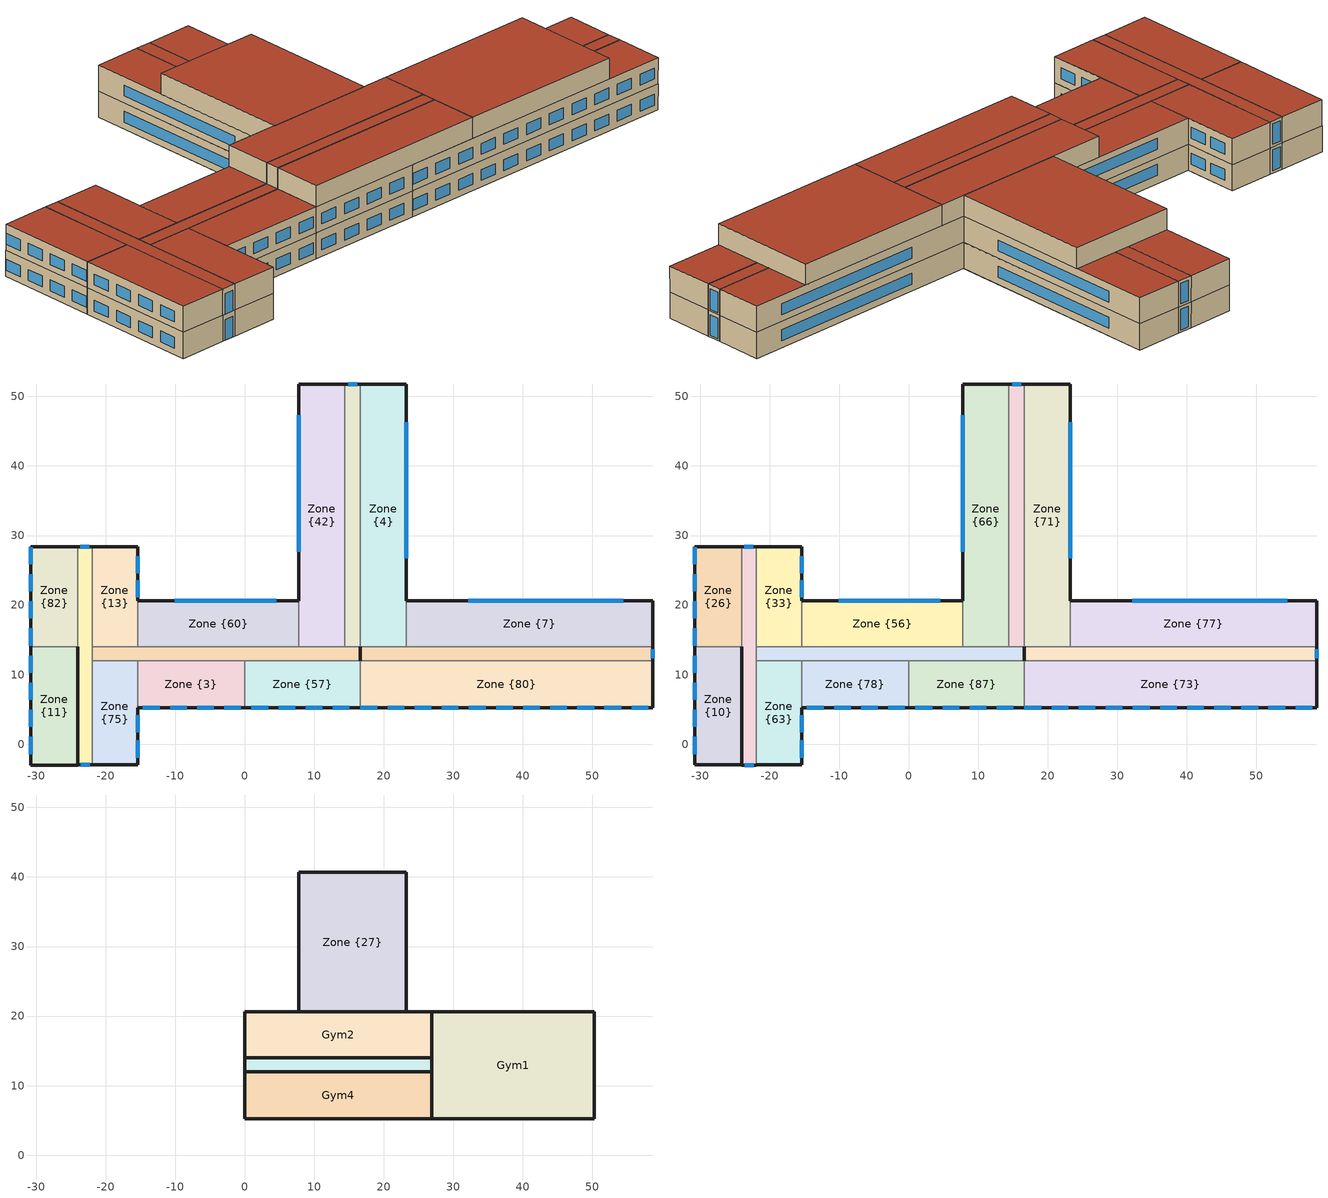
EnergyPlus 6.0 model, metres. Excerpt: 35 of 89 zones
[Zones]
Zone {57}
 floor to Zone {58} (Interior Floor): 16.6,12 16.6,5.2 0,5.2 0,12 z15.8
 wall outside (Exterior Wall): 0,5.2 16.6,5.2 z15.8:19.4
 wall to Zone {14} (Interior Wall): 16.6,12 0,12 z15.8:19.4
 wall inside (Interior Wall): 16.6,5.2 16.6,12 z15.8:19.4
 wall to Zone {3} (Interior Wall): 0,12 0,5.2 z15.8:19.4
 window (Exterior Window): 12.65,5.2 15.05,5.2 / 4.85,5.2 7.25,5.2 / 8.75,5.2 11.15,5.2 / 0.95,5.2 3.35,5.2 z16.7:18.2
Zone {88}
 floor to Zone {70} (Interior Floor): 14.4,51.79 16.6,51.79 16.6,14 14.4,14 z15.8
 wall outside (Exterior Wall): 16.6,51.79 14.4,51.79 z15.8:19.4
 wall to Zone {4} (Interior Wall): 16.6,14 16.6,51.79 z15.8:19.4
 wall to Zone {14} (Interior Wall): 14.4,14 16.6,14 z15.8:19.4
 wall to Zone {42} (Interior Wall): 14.4,51.79 14.4,14 z15.8:19.4
 window (Exterior Window): 16.19,51.79 14.89,51.79 z16.11:18.95
Zone {14}
 floor to Zone {19} (Interior Floor): 16.6,14 16.6,12 -21.95,12 -21.95,14 z15.8
 wall outside (Exterior Wall): 16.6,12 16.6,14 z15.8:19.4
 wall to Zone {62} (Interior Wall): -21.95,14 -21.95,12 z15.8:19.4
 wall to Zone {75} (Interior Wall): -21.95,12 -15.4,12 z15.8:19.4
 wall to Zone {60} (Interior Wall): 7.8,14 -15.4,14 z15.8:19.4
 wall to Zone {13} (Interior Wall): -15.4,14 -21.95,14 z15.8:19.4
 wall to Zone {42} (Interior Wall): 14.4,14 7.8,14 z15.8:19.4
 wall to Zone {3} (Interior Wall): -15.4,12 0,12 z15.8:19.4
Zone {60}
 floor to Zone {2} (Interior Floor): 7.8,20.6 7.8,14 -15.4,14 -15.4,20.6 z15.8
 wall outside (Exterior Wall): 7.8,20.6 -15.4,20.6 z15.8:19.4
 wall to Zone {13} (Interior Wall): -15.4,20.6 -15.4,14 z15.8:19.4
 wall to Zone {42} (Interior Wall): 7.8,14 7.8,20.6 z15.8:19.4
 window (Exterior Window): 4.51,20.6 -10.06,20.6 z17.01:18.51
Zone {13}
 floor to Zone {29} (Interior Floor): -15.4,28.39 -15.4,14 -21.95,14 -21.95,28.39 z15.8
 wall outside (Exterior Wall): -15.4,20.6 -15.4,28.39 -21.95,28.39 z15.8:19.4
 wall to Zone {62} (Interior Wall): -21.95,28.39 -21.95,14 z15.8:19.4
 window (Exterior Window): -15.4,21.14 -15.4,23.59 z16.86:18.36; -15.4,24.56 -15.4,27.01 z16.75:18.25
Zone {11}
 floor to Zone {54} (Interior Floor): -23.99,14 -23.99,-3 -30.79,-3 -30.79,14 z15.8
 wall outside (Exterior Wall): -30.79,14 -30.79,-3 -23.99,-3 -23.99,14 z15.8:19.4
 wall to Zone {82} (Interior Wall): -23.99,14 -30.79,14 z15.8:19.4
 window (Exterior Window): -30.79,4.93 -30.79,2.48 / -30.79,1.03 -30.79,-1.42 / -30.79,12.73 -30.79,10.28 / -30.79,8.83 -30.79,6.38 z16.68:18.18
Zone {75}
 floor to Zone {24} (Interior Floor): -15.4,12 -15.4,-3 -21.95,-3 -21.95,12 z15.8
 wall outside (Exterior Wall): -21.95,-3 -15.4,-3 -15.4,5.2 z15.8:19.4
 wall to Zone {62} (Interior Wall): -21.95,12 -21.95,-3 z15.8:19.4
 wall to Zone {3} (Interior Wall): -15.4,5.2 -15.4,12 z15.8:19.4
 window (Exterior Window): -15.4,-1.92 -15.4,0.53 z16.73:18.23; -15.4,1.71 -15.4,4.16 z16.74:18.24
Zone {3}
 floor to Zone {31} (Interior Floor): 0,12 0,5.2 -15.4,5.2 -15.4,12 z15.8
 wall outside (Exterior Wall): -15.4,5.2 0,5.2 z15.8:19.4
 window (Exterior Window): -14.65,5.2 -12.25,5.2 / -10.75,5.2 -8.35,5.2 / -6.85,5.2 -4.45,5.2 / -2.95,5.2 -0.55,5.2 z16.7:18.2
Zone {42}
 floor to Zone {32} (Interior Floor): 14.4,51.79 14.4,14 7.8,14 7.8,51.79 z15.8
 wall outside (Exterior Wall): 14.4,51.79 7.8,51.79 7.8,20.6 z15.8:19.4
 window (Exterior Window): 7.8,47.27 7.8,27.67 z16.77:18.27
Zone {62}
 floor to Zone {52} (Interior Floor): -21.95,28.39 -21.95,-3 -23.99,-3 -23.99,28.39 z15.8
 wall outside (Exterior Wall): -21.95,28.39 -23.99,28.39 / -23.99,-3 -21.95,-3 z15.8:19.4
 wall to Zone {36} (Interior Wall): -23.99,28.39 -23.99,14 z15.8:19.4
 wall inside (Interior Wall): -23.99,14 -23.99,-3 z15.8:19.4
 window (Exterior Window): -23.62,-3 -22.32,-3 z15.81:18.65; -22.34,28.39 -23.64,28.39 z16.16:19
Zone {4}
 floor to Zone {25} (Interior Floor): 23.19,51.79 23.19,14 16.6,14 16.6,51.79 z15.8
 wall outside (Exterior Wall): 23.19,20.6 23.19,51.79 16.6,51.79 z15.8:19.4
 wall to Zone {12} (Interior Wall): 16.6,14 23.19,14 z15.8:19.4
 wall to Zone {7} (Interior Wall): 23.19,14 23.19,20.6 z15.8:19.4
 window (Exterior Window): 23.19,26.72 23.19,46.32 z16.83:18.33
Zone {82}
 floor to Zone {85} (Interior Floor): -23.99,28.39 -23.99,14 -30.79,14 -30.79,28.39 z15.8
 wall outside (Exterior Wall): -23.99,28.39 -30.79,28.39 -30.79,14 z15.8:19.4
 wall to Zone {1} (Interior Wall): -23.99,14 -23.99,28.39 z15.8:19.4
 window (Exterior Window): -30.79,28.33 -30.79,25.88 / -30.79,16.63 -30.79,14.18 / -30.79,24.43 -30.79,21.98 / -30.79,20.53 -30.79,18.08 z16.68:18.18
Zone {12}
 floor to Zone {53} (Interior Floor): 58.68,14 58.68,12 16.6,12 16.6,14 z15.8
 wall outside (Exterior Wall): 58.68,12 58.68,14 / 16.6,14 16.6,12 z15.8:19.4
 wall to Zone {80} (Interior Wall): 16.6,12 58.68,12 z15.8:19.4
 wall to Zone {7} (Interior Wall): 58.68,14 23.19,14 z15.8:19.4
 window (Exterior Window): 58.68,12.34 58.68,13.64 z16.02:18.86
Zone {7}
 floor to Zone {76} (Interior Floor): 23.19,20.6 58.68,20.6 58.68,14 23.19,14 z15.8
 wall outside (Exterior Wall): 58.68,14 58.68,20.6 23.19,20.6 z15.8:19.4
 window (Exterior Window): 54.44,20.6 32.14,20.6 z16.76:18.26
Zone {80}
 floor to Zone {72} (Interior Floor): 58.68,12 58.68,5.2 16.6,5.2 16.6,12 z15.8
 wall outside (Exterior Wall): 16.6,5.2 58.68,5.2 58.68,12 z15.8:19.4
 wall to Zone {39} (Interior Wall): 16.6,12 16.6,5.2 z15.8:19.4
 window (Exterior Window): 24.43,5.2 26.83,5.2 / 55.63,5.2 58.03,5.2 / 32.23,5.2 34.63,5.2 / 40.03,5.2 42.43,5.2 / 43.93,5.2 46.33,5.2 / 16.63,5.2 19.03,5.2 / 36.13,5.2 38.53,5.2 / 28.33,5.2 30.73,5.2 / 20.53,5.2 22.93,5.2 / 47.83,5.2 50.23,5.2 / 51.73,5.2 54.13,5.2 z16.7:18.2
Zone {87}
 floor to Zone {57} (Interior Floor): 16.6,12 16.6,5.2 0,5.2 0,12 z19.4
 wall outside (Exterior Wall): 0,5.2 16.6,5.2 z19.4:23
 wall to Zone {55} (Interior Wall): 16.6,12 0,12 z19.4:23
 wall to Zone {73} (Interior Wall): 16.6,5.2 16.6,12 z19.4:23
 wall to Zone {78} (Interior Wall): 0,12 0,5.2 z19.4:23
 window (Exterior Window): 8.75,5.2 11.15,5.2 / 12.65,5.2 15.05,5.2 / 4.85,5.2 7.25,5.2 / 0.95,5.2 3.35,5.2 z20.3:21.8
 roof outside (Exterior Roof): 16.6,5.2 16.6,12 0,12 0,5.2 z23
Zone {55}
 floor to Zone {14} (Interior Floor): 16.6,14 16.6,12 -21.95,12 -21.95,14 z19.4
 wall outside (Exterior Wall): 16.6,12 16.6,14 z19.4:23
 wall to Zone {78} (Interior Wall): -15.4,12 0,12 z19.4:23
 wall to Zone {56} (Interior Wall): 7.8,14 -15.4,14 z19.4:23
 wall to Zone {66} (Interior Wall): 14.4,14 7.8,14 z19.4:23
 wall to Zone {18} (Interior Wall): -21.95,14 -21.95,12 z19.4:23
 wall to Zone {63} (Interior Wall): -21.95,12 -15.4,12 z19.4:23
 wall to Zone {37} (Interior Wall): 16.6,14 14.4,14 z19.4:23
 wall to Zone {33} (Interior Wall): -15.4,14 -21.95,14 z19.4:23
 roof outside (Exterior Roof): 16.6,12 16.6,14 -21.95,14 -21.95,12 z23
Zone {18}
 floor to Zone {62} (Interior Floor): -21.95,28.39 -21.95,-3 -23.99,-3 -23.99,28.39 z19.4
 wall outside (Exterior Wall): -23.99,-3 -21.95,-3 / -21.95,28.39 -23.99,28.39 z19.4:23
 wall to Zone {36} (Interior Wall): -23.99,28.39 -23.99,14 z19.4:23
 wall to Zone {33} (Interior Wall): -21.95,14 -21.95,28.39 z19.4:23
 wall inside (Interior Wall): -23.99,14 -23.99,-3 z19.4:23
 wall to Zone {63} (Interior Wall): -21.95,-3 -21.95,12 z19.4:23
 window (Exterior Window): -22.34,28.39 -23.64,28.39 z19.76:22.6; -23.62,-3 -22.32,-3 z19.41:22.25
 roof outside (Exterior Roof): -21.95,-3 -21.95,28.39 -23.99,28.39 -23.99,-3 z23
Zone {73}
 floor to Zone {80} (Interior Floor): 58.68,12 58.68,5.2 16.6,5.2 16.6,12 z19.4
 wall outside (Exterior Wall): 16.6,5.2 58.68,5.2 58.68,12 z19.4:23
 wall to Zone {43} (Interior Wall): 58.68,12 16.6,12 z19.4:23
 window (Exterior Window): 32.23,5.2 34.63,5.2 / 16.63,5.2 19.03,5.2 / 55.63,5.2 58.03,5.2 / 51.73,5.2 54.13,5.2 / 24.43,5.2 26.83,5.2 / 43.93,5.2 46.33,5.2 / 20.53,5.2 22.93,5.2 / 40.03,5.2 42.43,5.2 / 47.83,5.2 50.23,5.2 / 28.33,5.2 30.73,5.2 / 36.13,5.2 38.53,5.2 z20.3:21.8
 roof outside (Exterior Roof): 58.68,5.2 58.68,12 16.6,12 16.6,5.2 z23
Zone {33}
 floor to Zone {13} (Interior Floor): -15.4,28.39 -15.4,14 -21.95,14 -21.95,28.39 z19.4
 wall outside (Exterior Wall): -15.4,20.6 -15.4,28.39 -21.95,28.39 z19.4:23
 wall to Zone {56} (Interior Wall): -15.4,14 -15.4,20.6 z19.4:23
 window (Exterior Window): -15.4,21.14 -15.4,23.59 z20.46:21.96; -15.4,24.56 -15.4,27.01 z20.35:21.85
 roof outside (Exterior Roof): -15.4,14 -15.4,28.39 -21.95,28.39 -21.95,14 z23
Zone {63}
 floor to Zone {75} (Interior Floor): -15.4,12 -15.4,-3 -21.95,-3 -21.95,12 z19.4
 wall outside (Exterior Wall): -21.95,-3 -15.4,-3 -15.4,5.2 z19.4:23
 wall to Zone {78} (Interior Wall): -15.4,5.2 -15.4,12 z19.4:23
 window (Exterior Window): -15.4,1.71 -15.4,4.16 z20.34:21.84; -15.4,-1.92 -15.4,0.53 z20.33:21.83
 roof outside (Exterior Roof): -15.4,-3 -15.4,12 -21.95,12 -21.95,-3 z23
Zone {71}
 floor to Zone {4} (Interior Floor): 23.19,51.79 23.19,14 16.6,14 16.6,51.79 z19.4
 wall outside (Exterior Wall): 23.19,20.6 23.19,51.79 16.6,51.79 z19.4:23
 wall to Zone {37} (Interior Wall): 16.6,51.79 16.6,14 z19.4:23
 wall to Zone {43} (Interior Wall): 16.6,14 23.19,14 z19.4:23
 wall to Zone {77} (Interior Wall): 23.19,14 23.19,20.6 z19.4:23
 window (Exterior Window): 23.19,26.72 23.19,46.32 z20.43:21.93
 roof outside (Exterior Roof): 23.19,14 23.19,51.79 16.6,51.79 16.6,14 z23
Zone {26}
 floor to Zone {82} (Interior Floor): -23.99,28.39 -23.99,14 -30.79,14 -30.79,28.39 z19.4
 wall outside (Exterior Wall): -23.99,28.39 -30.79,28.39 -30.79,14 z19.4:23
 wall to Zone {1} (Interior Wall): -23.99,14 -23.99,28.39 z19.4:23
 wall to Zone {10} (Interior Wall): -30.79,14 -23.99,14 z19.4:23
 window (Exterior Window): -30.79,20.53 -30.79,18.08 / -30.79,28.33 -30.79,25.88 / -30.79,16.63 -30.79,14.18 / -30.79,24.43 -30.79,21.98 z20.28:21.78
 roof outside (Exterior Roof): -23.99,14 -23.99,28.39 -30.79,28.39 -30.79,14 z23
Zone {10}
 floor to Zone {11} (Interior Floor): -23.99,14 -23.99,-3 -30.79,-3 -30.79,14 z19.4
 wall outside (Exterior Wall): -30.79,14 -30.79,-3 -23.99,-3 -23.99,14 z19.4:23
 window (Exterior Window): -30.79,12.73 -30.79,10.28 / -30.79,8.83 -30.79,6.38 / -30.79,1.03 -30.79,-1.42 / -30.79,4.93 -30.79,2.48 z20.28:21.78
 roof outside (Exterior Roof): -23.99,-3 -23.99,14 -30.79,14 -30.79,-3 z23
Zone {43}
 floor to Zone {12} (Interior Floor): 58.68,14 58.68,12 16.6,12 16.6,14 z19.4
 wall outside (Exterior Wall): 58.68,12 58.68,14 / 16.6,14 16.6,12 z19.4:23
 wall to Zone {77} (Interior Wall): 58.68,14 23.19,14 z19.4:23
 window (Exterior Window): 58.68,12.34 58.68,13.64 z19.62:22.46
 roof outside (Exterior Roof): 58.68,12 58.68,14 16.6,14 16.6,12 z23
Zone {66}
 floor to Zone {42} (Interior Floor): 14.4,51.79 14.4,14 7.8,14 7.8,51.79 z19.4
 wall outside (Exterior Wall): 14.4,51.79 7.8,51.79 7.8,20.6 z19.4:23
 wall to Zone {37} (Interior Wall): 14.4,14 14.4,51.79 z19.4:23
 wall to Zone {56} (Interior Wall): 7.8,20.6 7.8,14 z19.4:23
 window (Exterior Window): 7.8,47.27 7.8,27.67 z20.37:21.87
 roof outside (Exterior Roof): 14.4,14 14.4,51.79 7.8,51.79 7.8,14 z23
Zone {78}
 floor to Zone {3} (Interior Floor): 0,12 0,5.2 -15.4,5.2 -15.4,12 z19.4
 wall outside (Exterior Wall): -15.4,5.2 0,5.2 z19.4:23
 window (Exterior Window): -2.95,5.2 -0.55,5.2 / -14.65,5.2 -12.25,5.2 / -10.75,5.2 -8.35,5.2 / -6.85,5.2 -4.45,5.2 z20.3:21.8
 roof outside (Exterior Roof): 0,5.2 0,12 -15.4,12 -15.4,5.2 z23
Zone {37}
 floor to Zone {88} (Interior Floor): 14.4,51.79 16.6,51.79 16.6,14 14.4,14 z19.4
 wall outside (Exterior Wall): 16.6,51.79 14.4,51.79 z19.4:23
 window (Exterior Window): 16.19,51.79 14.89,51.79 z19.71:22.55
 roof outside (Exterior Roof): 16.6,14 16.6,51.79 14.4,51.79 14.4,14 z23
Zone {77}
 floor to Zone {7} (Interior Floor): 23.19,20.6 58.68,20.6 58.68,14 23.19,14 z19.4
 wall outside (Exterior Wall): 58.68,14 58.68,20.6 23.19,20.6 z19.4:23
 window (Exterior Window): 54.44,20.6 32.14,20.6 z20.36:21.86
 roof outside (Exterior Roof): 58.68,14 58.68,20.6 23.19,20.6 23.19,14 z23
Zone {56}
 floor to Zone {60} (Interior Floor): 7.8,20.6 7.8,14 -15.4,14 -15.4,20.6 z19.4
 wall outside (Exterior Wall): 7.8,20.6 -15.4,20.6 z19.4:23
 window (Exterior Window): 4.51,20.6 -10.06,20.6 z20.61:22.11
 roof outside (Exterior Roof): 7.8,14 7.8,20.6 -15.4,20.6 -15.4,14 z23
Gym3
 floor outside (Exterior Floor): 0,14 26.88,14 26.88,12 0,12 z23
 wall outside (Exterior Wall): 0,14 0,12 26.88,12 26.88,14 0,14 z23:25.9
 roof outside (Exterior Roof): 26.88,12 26.88,14 0,14 0,12 z25.9
Gym1
 floor ground (Exterior Floor): 26.88,20.6 50.28,20.6 50.28,5.2 26.88,5.2 z23
 wall outside (Exterior Wall): 50.28,5.2 50.28,20.6 26.88,20.6 26.88,5.2 50.28,5.2 z23:25.9
 roof outside (Exterior Roof): 50.28,5.2 50.28,20.6 26.88,20.6 26.88,5.2 z25.9
Gym4
 floor ground (Exterior Floor): 26.88,12 26.88,5.2 0,5.2 0,12 z23
 wall outside (Exterior Wall): 0,5.2 26.88,5.2 26.88,12 0,12 0,5.2 z23:25.9
 roof outside (Exterior Roof): 26.88,5.2 26.88,12 0,12 0,5.2 z25.9
Zone {27}
 floor ground (Exterior Floor): 23.19,40.65 23.19,20.6 7.8,20.6 7.8,40.65 z23
 wall outside (Exterior Wall): 7.8,20.6 23.19,20.6 23.19,40.65 7.8,40.65 7.8,20.6 z23:25.9
 roof outside (Exterior Roof): 7.8,20.6 23.19,20.6 23.19,40.65 7.8,40.65 z25.9
Gym2
 floor ground (Exterior Floor): 26.88,20.6 26.88,14 0,14 0,20.6 z23
 wall outside (Exterior Wall): 26.88,14 26.88,20.6 0,20.6 0,14 26.88,14 z23:25.9
 roof outside (Exterior Roof): 26.88,14 26.88,20.6 0,20.6 0,14 z25.9
[Building]
Untitled: North Axis {deg}=-0; Terrain=CITY; Loads Convergence Tolerance Value=0.04; Temperature Convergence Tolerance Value {deltaC}=0.4; Solar Distribution=FULLINTERIORANDEXTERIOR; Maximum Number of Warmup Days=25
[Site:Location]
ABU DHABI- -- ARE: 24.43, 54.65, 4, 27
[Material]
Name | Roughness | Thickness {m} | Conductivity {W/m-K} | Density {kg/m3} | Specific Heat {J/kg-K}
M01 100mm brick | MediumRough | 0.1016 | 0.89 | 1920 | 790
M15 200mm heavyweight concrete | MediumRough | 0.2032 | 1.95 | 2240 | 900
M11 100mm lightweight concrete | MediumRough | 0.1016 | 0.53 | 1280 | 840
I02 50mm insulation board | MediumRough | 0.0508 | 0.03 | 43 | 1210
F16 Acoustic tile | MediumSmooth | 0.0191 | 0.06 | 368 | 590
G01a 19mm gypsum board | MediumSmooth | 0.019 | 0.16 | 800 | 1090
[Material:AirGap]
Name | Thermal Resistance {m2-K/W}
F05 Ceiling air space resistance | 0.18
F04 Wall air space resistance | 0.15
[WindowMaterial:Glazing]
Clear 3mm: Optical Data Type=SpectralAverage; Thickness {m}=0.003; Solar Transmittance at Normal Incidence=0.837; Front Side Solar Reflectance at Normal Incidence=0.075; Back Side Solar Reflectance at Normal Incidence=0.075; Visible Transmittance at Normal Incidence=0.898; Front Side Visible Reflectance at Normal Incidence=0.081; Back Side Visible Reflectance at Normal Incidence=0.081; Infrared Transmittance at Normal Incidence=0; Front Side Infrared Hemispherical Emissivity=0.84; Back Side Infrared Hemispherical Emissivity=0.84; Conductivity {W/m-K}=0.9
[WindowMaterial:Gas]
Air 13mm: Gas Type=Air; Thickness {m}=0.0127
[Construction]
Exterior Roof: M11 100mm lightweight concrete, F05 Ceiling air space resistance, F16 Acoustic tile
Interior Floor: F16 Acoustic tile, F05 Ceiling air space resistance, M11 100mm lightweight concrete
Exterior Floor: I02 50mm insulation board, M15 200mm heavyweight concrete
Exterior Wall: M01 100mm brick, M15 200mm heavyweight concrete, I02 50mm insulation board, F04 Wall air space resistance, G01a 19mm gypsum board
Exterior Window: Clear 3mm, Air 13mm, Clear 3mm
Interior Wall: G01a 19mm gypsum board, F04 Wall air space resistance, G01a 19mm gypsum board
[Zone]
Zone {18}: -0, -17.0533, 33.8203, 14.4
Gym1: -0, 85.3072, 37.6857, 0, , 1
Zone {63}: -0, -11.9986, -7.96611, 14.4
Zone {56}: -0, -10.8338, 25.4125, 14.4
Zone {87}: -0, 0.397193, -9.85161, 14.4
Zone {27}: -0, -26.3564, 71.4067, 0
Zone {88}: -0, 14.4989, 62.0964, 10.8
Gym2: -0, 74.6901, 39.0863, 0, , 1
Zone {37}: -0, 14.4989, 62.0964, 14.4
Zone {73}: -0, 51.7865, -11.9229, 14.4
Zone {62}: -0, -17.0533, 33.8203, 10.8
Gym3: -0, 71.1262, 53.5997, 0, , 1
Zone {13}: -0, -21.2989, 38.1442, 10.8
Gym4: -0, 40.3443, -9.22852, 0, , 1
Zone {55}: -0, -7.14972, -13.5047, 14.4
Zone {82}: -0, -33.5155, 32.2947, 10.8
Zone {75}: -0, -11.9986, -7.96611, 10.8
Zone {60}: -0, -10.8338, 25.4125, 10.8
Zone {10}: -0, -40.6037, 4.25164, 14.4
Zone {3}: -0, -8.78863, -2.77994, 10.8
Zone {80}: -0, 51.7865, -11.9229, 10.8
Zone {7}: -0, 58.685, 13.9972, -19.0872
Zone {11}: -0, -40.6037, 4.25164, 10.8
Zone {71}: -0, 18.2361, 57.7634, 14.4
Zone {77}: -0, 58.685, 13.9972, -15.4872
Zone {42}: -0, 1.32365, 71.4004, 10.8
Zone {78}: -0, -8.78863, -2.77994, 14.4
Zone {14}: -0, -7.14972, -13.5047, 10.8
Zone {4}: -0, 18.2361, 57.7634, 10.8
Zone {43}: -0, 31.7339, -33.9831, 14.4
Zone {26}: -0, -33.5155, 32.2947, 14.4
Zone {33}: -0, -21.2989, 38.1442, 14.4
Zone {57}: -0, 0.397193, -9.85161, 10.8
Zone {12}: -0, 31.7339, -33.9831, 10.8
Zone {66}: -0, 1.32365, 71.4004, 14.4
[People]
Zone {75} People: Zone {75}, Hotel Occupancy, People/Area, , 0.04, , 0.3, , Office Activity Schedule
Zone {73} People: Zone {73}, Hotel Occupancy, People/Area, , 0.04, , 0.3, , Office Activity Schedule
Zone {7} People: Zone {7}, Hotel Occupancy, People/Area, , 0.04, , 0.3, , Office Activity Schedule
Zone {80} People: Zone {80}, Hotel Occupancy, People/Area, , 0.04, , 0.3, , Office Activity Schedule
Zone {10} People: Zone {10}, Hotel Occupancy, People/Area, , 0.04, , 0.3, , Office Activity Schedule
Zone {55} People: Zone {55}, Hotel Occupancy, People/Area, , 0.04, , 0.3, , Office Activity Schedule
Zone {37} People: Zone {37}, Hotel Occupancy, People/Area, , 0.04, , 0.3, , Office Activity Schedule
Zone {82} People: Zone {82}, Hotel Occupancy, People/Area, , 0.04, , 0.3, , Office Activity Schedule
Zone {27} People: Zone {27}, Warehouse Occupancy, People/Area, , 0.02, , 0.3, , Office Activity Schedule
Zone {12} People: Zone {12}, Hotel Occupancy, People/Area, , 0.04, , 0.3, , Office Activity Schedule
Zone {4} People: Zone {4}, Hotel Occupancy, People/Area, , 0.04, , 0.3, , Office Activity Schedule
Zone {57} People: Zone {57}, Hotel Occupancy, People/Area, , 0.04, , 0.3, , Office Activity Schedule
Zone {11} People: Zone {11}, Hotel Occupancy, People/Area, , 0.04, , 0.3, , Office Activity Schedule
Zone {18} People: Zone {18}, Hotel Occupancy, People/Area, , 0.04, , 0.3, , Office Activity Schedule
Zone {13} People: Zone {13}, Hotel Occupancy, People/Area, , 0.04, , 0.3, , Office Activity Schedule
Gym2 People: Gym2, Office Occupancy Schedule, People/Area, , 0.004, , 0.3, , Office Activity Schedule
Zone {77} People: Zone {77}, Hotel Occupancy, People/Area, , 0.04, , 0.3, , Office Activity Schedule
Zone {43} People: Zone {43}, Hotel Occupancy, People/Area, , 0.04, , 0.3, , Office Activity Schedule
Zone {14} People: Zone {14}, Hotel Occupancy, People/Area, , 0.04, , 0.3, , Office Activity Schedule
Zone {71} People: Zone {71}, Hotel Occupancy, People/Area, , 0.04, , 0.3, , Office Activity Schedule
Zone {63} People: Zone {63}, Hotel Occupancy, People/Area, , 0.04, , 0.3, , Office Activity Schedule
Zone {62} People: Zone {62}, Hotel Occupancy, People/Area, , 0.04, , 0.3, , Office Activity Schedule
Zone {88} People: Zone {88}, Hotel Occupancy, People/Area, , 0.04, , 0.3, , Office Activity Schedule
Zone {26} People: Zone {26}, Hotel Occupancy, People/Area, , 0.04, , 0.3, , Office Activity Schedule
Zone {78} People: Zone {78}, Hotel Occupancy, People/Area, , 0.04, , 0.3, , Office Activity Schedule
Zone {56} People: Zone {56}, Hotel Occupancy, People/Area, , 0.04, , 0.3, , Office Activity Schedule
Gym1 People: Gym1, Office Occupancy Schedule, People/Area, , 0.004, , 0.3, , Office Activity Schedule
Gym3 People: Gym3, Office Occupancy Schedule, People/Area, , 0.004, , 0.3, , Office Activity Schedule
Gym4 People: Gym4, Office Occupancy Schedule, People/Area, , 0.004, , 0.3, , Office Activity Schedule
Zone {87} People: Zone {87}, Hotel Occupancy, People/Area, , 0.04, , 0.3, , Office Activity Schedule
Zone {60} People: Zone {60}, Hotel Occupancy, People/Area, , 0.04, , 0.3, , Office Activity Schedule
Zone {66} People: Zone {66}, Hotel Occupancy, People/Area, , 0.04, , 0.3, , Office Activity Schedule
Zone {42} People: Zone {42}, Hotel Occupancy, People/Area, , 0.04, , 0.3, , Office Activity Schedule
Zone {33} People: Zone {33}, Hotel Occupancy, People/Area, , 0.04, , 0.3, , Office Activity Schedule
Zone {3} People: Zone {3}, Hotel Occupancy, People/Area, , 0.04, , 0.3, , Office Activity Schedule
[Lights]
Zone {66} Lights: Zone {66}, Hotel Lighting, Watts/Area, , 11.84, , , , , , Lights
Zone {37} Lights: Zone {37}, Hotel Lighting, Watts/Area, , 11.84, , , , , , Lights
Zone {60} Lights: Zone {60}, Hotel Lighting, Watts/Area, , 11.84, , , , , , Lights
Zone {80} Lights: Zone {80}, Hotel Lighting, Watts/Area, , 11.84, , , , , , Lights
Zone {73} Lights: Zone {73}, Hotel Lighting, Watts/Area, , 11.84, , , , , , Lights
Zone {57} Lights: Zone {57}, Hotel Lighting, Watts/Area, , 11.84, , , , , , Lights
Zone {11} Lights: Zone {11}, Hotel Lighting, Watts/Area, , 11.84, , , , , , Lights
Gym1 Lights: Gym1, Office Lights Schedule, Watts/Area, , 9.68, , , , , , Lights
Zone {78} Lights: Zone {78}, Hotel Lighting, Watts/Area, , 11.84, , , , , , Lights
Gym2 Lights: Gym2, Office Lights Schedule, Watts/Area, , 9.68, , , , , , Lights
Zone {33} Lights: Zone {33}, Hotel Lighting, Watts/Area, , 11.84, , , , , , Lights
Zone {26} Lights: Zone {26}, Hotel Lighting, Watts/Area, , 11.84, , , , , , Lights
Zone {27} Lights: Zone {27}, Warehouse Lighting, Watts/Area, , 16.14, , , , , , Lights
Zone {10} Lights: Zone {10}, Hotel Lighting, Watts/Area, , 11.84, , , , , , Lights
Zone {75} Lights: Zone {75}, Hotel Lighting, Watts/Area, , 11.84, , , , , , Lights
Zone {62} Lights: Zone {62}, Hotel Lighting, Watts/Area, , 11.84, , , , , , Lights
Gym3 Lights: Gym3, Office Lights Schedule, Watts/Area, , 9.68, , , , , , Lights
Zone {63} Lights: Zone {63}, Hotel Lighting, Watts/Area, , 11.84, , , , , , Lights
Zone {56} Lights: Zone {56}, Hotel Lighting, Watts/Area, , 11.84, , , , , , Lights
Gym4 Lights: Gym4, Office Lights Schedule, Watts/Area, , 9.68, , , , , , Lights
Zone {55} Lights: Zone {55}, Hotel Lighting, Watts/Area, , 11.84, , , , , , Lights
Zone {82} Lights: Zone {82}, Hotel Lighting, Watts/Area, , 11.84, , , , , , Lights
Zone {3} Lights: Zone {3}, Hotel Lighting, Watts/Area, , 11.84, , , , , , Lights
Zone {42} Lights: Zone {42}, Hotel Lighting, Watts/Area, , 11.84, , , , , , Lights
Zone {12} Lights: Zone {12}, Hotel Lighting, Watts/Area, , 11.84, , , , , , Lights
Zone {4} Lights: Zone {4}, Hotel Lighting, Watts/Area, , 11.84, , , , , , Lights
Zone {13} Lights: Zone {13}, Hotel Lighting, Watts/Area, , 11.84, , , , , , Lights
Zone {88} Lights: Zone {88}, Hotel Lighting, Watts/Area, , 11.84, , , , , , Lights
Zone {77} Lights: Zone {77}, Hotel Lighting, Watts/Area, , 11.84, , , , , , Lights
Zone {71} Lights: Zone {71}, Hotel Lighting, Watts/Area, , 11.84, , , , , , Lights
Zone {7} Lights: Zone {7}, Hotel Lighting, Watts/Area, , 11.84, , , , , , Lights
Zone {43} Lights: Zone {43}, Hotel Lighting, Watts/Area, , 11.84, , , , , , Lights
Zone {18} Lights: Zone {18}, Hotel Lighting, Watts/Area, , 11.84, , , , , , Lights
Zone {14} Lights: Zone {14}, Hotel Lighting, Watts/Area, , 11.84, , , , , , Lights
Zone {87} Lights: Zone {87}, Hotel Lighting, Watts/Area, , 11.84, , , , , , Lights
[ElectricEquipment]
Gym3 ElectricEquipment: Gym3, Office Lights Schedule, Watts/Area, , 1, , , , , ElectricEquipment
Zone {77} ElectricEquipment: Zone {77}, Multifamily OneZone Equipment, Watts/Area, , 2.69, , , , , ElectricEquipment
Zone {57} ElectricEquipment: Zone {57}, Multifamily OneZone Equipment, Watts/Area, , 2.69, , , , , ElectricEquipment
Zone {14} ElectricEquipment: Zone {14}, Multifamily OneZone Equipment, Watts/Area, , 2.69, , , , , ElectricEquipment
Zone {42} ElectricEquipment: Zone {42}, Multifamily OneZone Equipment, Watts/Area, , 2.69, , , , , ElectricEquipment
Zone {13} ElectricEquipment: Zone {13}, Multifamily OneZone Equipment, Watts/Area, , 2.69, , , , , ElectricEquipment
Zone {3} ElectricEquipment: Zone {3}, Multifamily OneZone Equipment, Watts/Area, , 2.69, , , , , ElectricEquipment
Gym1 ElectricEquipment: Gym1, Office Lights Schedule, Watts/Area, , 1, , , , , ElectricEquipment
Zone {43} ElectricEquipment: Zone {43}, Multifamily OneZone Equipment, Watts/Area, , 2.69, , , , , ElectricEquipment
Zone {33} ElectricEquipment: Zone {33}, Multifamily OneZone Equipment, Watts/Area, , 2.69, , , , , ElectricEquipment
Zone {87} ElectricEquipment: Zone {87}, Multifamily OneZone Equipment, Watts/Area, , 2.69, , , , , ElectricEquipment
Zone {56} ElectricEquipment: Zone {56}, Multifamily OneZone Equipment, Watts/Area, , 2.69, , , , , ElectricEquipment
Gym2 ElectricEquipment: Gym2, Office Lights Schedule, Watts/Area, , 1, , , , , ElectricEquipment
Zone {37} ElectricEquipment: Zone {37}, Multifamily OneZone Equipment, Watts/Area, , 2.69, , , , , ElectricEquipment
Gym4 ElectricEquipment: Gym4, Office Lights Schedule, Watts/Area, , 1, , , , , ElectricEquipment
Zone {62} ElectricEquipment: Zone {62}, Multifamily OneZone Equipment, Watts/Area, , 2.69, , , , , ElectricEquipment
Zone {60} ElectricEquipment: Zone {60}, Multifamily OneZone Equipment, Watts/Area, , 2.69, , , , , ElectricEquipment
Zone {66} ElectricEquipment: Zone {66}, Multifamily OneZone Equipment, Watts/Area, , 2.69, , , , , ElectricEquipment
Zone {27} ElectricEquipment: Zone {27}, Warehouse Lighting, Watts/Area, , 1.07, , , , , ElectricEquipment
Zone {80} ElectricEquipment: Zone {80}, Multifamily OneZone Equipment, Watts/Area, , 2.69, , , , , ElectricEquipment
Zone {7} ElectricEquipment: Zone {7}, Multifamily OneZone Equipment, Watts/Area, , 2.69, , , , , ElectricEquipment
Zone {55} ElectricEquipment: Zone {55}, Multifamily OneZone Equipment, Watts/Area, , 2.69, , , , , ElectricEquipment
Zone {63} ElectricEquipment: Zone {63}, Multifamily OneZone Equipment, Watts/Area, , 2.69, , , , , ElectricEquipment
Zone {26} ElectricEquipment: Zone {26}, Multifamily OneZone Equipment, Watts/Area, , 2.69, , , , , ElectricEquipment
Zone {73} ElectricEquipment: Zone {73}, Multifamily OneZone Equipment, Watts/Area, , 2.69, , , , , ElectricEquipment
Zone {11} ElectricEquipment: Zone {11}, Multifamily OneZone Equipment, Watts/Area, , 2.69, , , , , ElectricEquipment
Zone {71} ElectricEquipment: Zone {71}, Multifamily OneZone Equipment, Watts/Area, , 2.69, , , , , ElectricEquipment
Zone {10} ElectricEquipment: Zone {10}, Multifamily OneZone Equipment, Watts/Area, , 2.69, , , , , ElectricEquipment
Zone {78} ElectricEquipment: Zone {78}, Multifamily OneZone Equipment, Watts/Area, , 2.69, , , , , ElectricEquipment
Zone {75} ElectricEquipment: Zone {75}, Multifamily OneZone Equipment, Watts/Area, , 2.69, , , , , ElectricEquipment
Zone {82} ElectricEquipment: Zone {82}, Multifamily OneZone Equipment, Watts/Area, , 2.69, , , , , ElectricEquipment
Zone {4} ElectricEquipment: Zone {4}, Multifamily OneZone Equipment, Watts/Area, , 2.69, , , , , ElectricEquipment
Zone {88} ElectricEquipment: Zone {88}, Multifamily OneZone Equipment, Watts/Area, , 2.69, , , , , ElectricEquipment
Zone {18} ElectricEquipment: Zone {18}, Multifamily OneZone Equipment, Watts/Area, , 2.69, , , , , ElectricEquipment
Zone {12} ElectricEquipment: Zone {12}, Multifamily OneZone Equipment, Watts/Area, , 2.69, , , , , ElectricEquipment
[ZoneInfiltration:DesignFlowRate]
Zone {60} Infiltration: Zone {60}, Infiltration Quarter On Schedule, AirChanges/Hour, , , , 0.5, 1, 0, 0, 0
Zone {13} Infiltration: Zone {13}, Infiltration Quarter On Schedule, AirChanges/Hour, , , , 0.5, 1, 0, 0, 0
Zone {80} Infiltration: Zone {80}, Infiltration Quarter On Schedule, AirChanges/Hour, , , , 0.5, 1, 0, 0, 0
Zone {78} Infiltration: Zone {78}, Infiltration Quarter On Schedule, AirChanges/Hour, , , , 0.5, 1, 0, 0, 0
Zone {88} Infiltration: Zone {88}, Infiltration Quarter On Schedule, AirChanges/Hour, , , , 0.5, 1, 0, 0, 0
Zone {3} Infiltration: Zone {3}, Infiltration Quarter On Schedule, AirChanges/Hour, , , , 0.5, 1, 0, 0, 0
Zone {77} Infiltration: Zone {77}, Infiltration Quarter On Schedule, AirChanges/Hour, , , , 0.5, 1, 0, 0, 0
Zone {26} Infiltration: Zone {26}, Infiltration Quarter On Schedule, AirChanges/Hour, , , , 0.5, 1, 0, 0, 0
Zone {37} Infiltration: Zone {37}, Infiltration Quarter On Schedule, AirChanges/Hour, , , , 0.5, 1, 0, 0, 0
Gym4 Infiltration: Gym4, Infiltration Half On Schedule, AirChanges/Hour, , , , 0.5, 1, 0, 0, 0
Zone {63} Infiltration: Zone {63}, Infiltration Quarter On Schedule, AirChanges/Hour, , , , 0.5, 1, 0, 0, 0
Zone {57} Infiltration: Zone {57}, Infiltration Quarter On Schedule, AirChanges/Hour, , , , 0.5, 1, 0, 0, 0
Zone {43} Infiltration: Zone {43}, Infiltration Quarter On Schedule, AirChanges/Hour, , , , 0.5, 1, 0, 0, 0
Zone {66} Infiltration: Zone {66}, Infiltration Quarter On Schedule, AirChanges/Hour, , , , 0.5, 1, 0, 0, 0
Gym2 Infiltration: Gym2, Infiltration Half On Schedule, AirChanges/Hour, , , , 0.5, 1, 0, 0, 0
Gym1 Infiltration: Gym1, Infiltration Half On Schedule, AirChanges/Hour, , , , 0.5, 1, 0, 0, 0
Zone {75} Infiltration: Zone {75}, Infiltration Quarter On Schedule, AirChanges/Hour, , , , 0.5, 1, 0, 0, 0
Gym3 Infiltration: Gym3, Infiltration Half On Schedule, AirChanges/Hour, , , , 0.5, 1, 0, 0, 0
Zone {27} Infiltration: Zone {27}, Infiltration Half On Schedule, AirChanges/Hour, , , , 0.5, 1, 0, 0, 0
Zone {55} Infiltration: Zone {55}, Infiltration Quarter On Schedule, AirChanges/Hour, , , , 0.5, 1, 0, 0, 0
Zone {14} Infiltration: Zone {14}, Infiltration Quarter On Schedule, AirChanges/Hour, , , , 0.5, 1, 0, 0, 0
Zone {87} Infiltration: Zone {87}, Infiltration Quarter On Schedule, AirChanges/Hour, , , , 0.5, 1, 0, 0, 0
Zone {11} Infiltration: Zone {11}, Infiltration Quarter On Schedule, AirChanges/Hour, , , , 0.5, 1, 0, 0, 0
Zone {4} Infiltration: Zone {4}, Infiltration Quarter On Schedule, AirChanges/Hour, , , , 0.5, 1, 0, 0, 0
Zone {82} Infiltration: Zone {82}, Infiltration Quarter On Schedule, AirChanges/Hour, , , , 0.5, 1, 0, 0, 0
Zone {73} Infiltration: Zone {73}, Infiltration Quarter On Schedule, AirChanges/Hour, , , , 0.5, 1, 0, 0, 0
Zone {71} Infiltration: Zone {71}, Infiltration Quarter On Schedule, AirChanges/Hour, , , , 0.5, 1, 0, 0, 0
Zone {7} Infiltration: Zone {7}, Infiltration Quarter On Schedule, AirChanges/Hour, , , , 0.5, 1, 0, 0, 0
Zone {62} Infiltration: Zone {62}, Infiltration Quarter On Schedule, AirChanges/Hour, , , , 0.5, 1, 0, 0, 0
Zone {42} Infiltration: Zone {42}, Infiltration Quarter On Schedule, AirChanges/Hour, , , , 0.5, 1, 0, 0, 0
Zone {56} Infiltration: Zone {56}, Infiltration Quarter On Schedule, AirChanges/Hour, , , , 0.5, 1, 0, 0, 0
Zone {12} Infiltration: Zone {12}, Infiltration Quarter On Schedule, AirChanges/Hour, , , , 0.5, 1, 0, 0, 0
Zone {10} Infiltration: Zone {10}, Infiltration Quarter On Schedule, AirChanges/Hour, , , , 0.5, 1, 0, 0, 0
Zone {33} Infiltration: Zone {33}, Infiltration Quarter On Schedule, AirChanges/Hour, , , , 0.5, 1, 0, 0, 0
Zone {18} Infiltration: Zone {18}, Infiltration Quarter On Schedule, AirChanges/Hour, , , , 0.5, 1, 0, 0, 0
[ZoneVentilation:DesignFlowRate]
Zone {82} Ventilation per Area: Zone {82}, Hotel HVAC, Flow/Area, , 0.0003, , , Natural, 0, 1, 1, 0, 0, 0
Gym3 Ventilation per Person: Gym3, Office Occupancy Schedule, Flow/Person, , , 0.0108, , Natural, 0, 1, 1, 0, 0, 0
Zone {10} Ventilation per Area: Zone {10}, Hotel HVAC, Flow/Area, , 0.0003, , , Natural, 0, 1, 1, 0, 0, 0
Zone {4} Ventilation per Person: Zone {4}, Hotel HVAC, Flow/Person, , , 0.0025, , Natural, 0, 1, 1, 0, 0, 0
Gym4 Ventilation per Area: Gym4, Always On, Flow/Area, , 0.0001, , , Natural, 0, 1, 1, 0, 0, 0
Zone {13} Ventilation per Area: Zone {13}, Hotel HVAC, Flow/Area, , 0.0003, , , Natural, 0, 1, 1, 0, 0, 0
Zone {60} Ventilation per Person: Zone {60}, Hotel HVAC, Flow/Person, , , 0.0025, , Natural, 0, 1, 1, 0, 0, 0
Gym3 Ventilation per Area: Gym3, Always On, Flow/Area, , 0.0001, , , Natural, 0, 1, 1, 0, 0, 0
Zone {26} Ventilation per Area: Zone {26}, Hotel HVAC, Flow/Area, , 0.0003, , , Natural, 0, 1, 1, 0, 0, 0
Zone {77} Ventilation per Person: Zone {77}, Hotel HVAC, Flow/Person, , , 0.0025, , Natural, 0, 1, 1, 0, 0, 0
Zone {11} Ventilation per Area: Zone {11}, Hotel HVAC, Flow/Area, , 0.0003, , , Natural, 0, 1, 1, 0, 0, 0
Zone {42} Ventilation per Area: Zone {42}, Hotel HVAC, Flow/Area, , 0.0003, , , Natural, 0, 1, 1, 0, 0, 0
Zone {80} Ventilation per Area: Zone {80}, Hotel HVAC, Flow/Area, , 0.0003, , , Natural, 0, 1, 1, 0, 0, 0
Zone {7} Ventilation per Person: Zone {7}, Hotel HVAC, Flow/Person, , , 0.0025, , Natural, 0, 1, 1, 0, 0, 0
Zone {18} Ventilation per Area: Zone {18}, Hotel HVAC, Flow/Area, , 0.0003, , , Natural, 0, 1, 1, 0, 0, 0
Zone {87} Ventilation per Area: Zone {87}, Hotel HVAC, Flow/Area, , 0.0003, , , Natural, 0, 1, 1, 0, 0, 0
Zone {60} Ventilation per Area: Zone {60}, Hotel HVAC, Flow/Area, , 0.0003, , , Natural, 0, 1, 1, 0, 0, 0
Zone {4} Ventilation per Area: Zone {4}, Hotel HVAC, Flow/Area, , 0.0003, , , Natural, 0, 1, 1, 0, 0, 0
Zone {57} Ventilation per Person: Zone {57}, Hotel HVAC, Flow/Person, , , 0.0025, , Natural, 0, 1, 1, 0, 0, 0
Zone {13} Ventilation per Person: Zone {13}, Hotel HVAC, Flow/Person, , , 0.0025, , Natural, 0, 1, 1, 0, 0, 0
Zone {71} Ventilation per Area: Zone {71}, Hotel HVAC, Flow/Area, , 0.0003, , , Natural, 0, 1, 1, 0, 0, 0
Zone {73} Ventilation per Area: Zone {73}, Hotel HVAC, Flow/Area, , 0.0003, , , Natural, 0, 1, 1, 0, 0, 0
Zone {75} Ventilation per Area: Zone {75}, Hotel HVAC, Flow/Area, , 0.0003, , , Natural, 0, 1, 1, 0, 0, 0
Zone {3} Ventilation per Area: Zone {3}, Hotel HVAC, Flow/Area, , 0.0003, , , Natural, 0, 1, 1, 0, 0, 0
Zone {73} Ventilation per Person: Zone {73}, Hotel HVAC, Flow/Person, , , 0.0025, , Natural, 0, 1, 1, 0, 0, 0
Zone {18} Ventilation per Person: Zone {18}, Hotel HVAC, Flow/Person, , , 0.0025, , Natural, 0, 1, 1, 0, 0, 0
Zone {33} Ventilation per Person: Zone {33}, Hotel HVAC, Flow/Person, , , 0.0025, , Natural, 0, 1, 1, 0, 0, 0
Zone {37} Ventilation per Person: Zone {37}, Hotel HVAC, Flow/Person, , , 0.0025, , Natural, 0, 1, 1, 0, 0, 0
Zone {88} Ventilation per Person: Zone {88}, Hotel HVAC, Flow/Person, , , 0.0025, , Natural, 0, 1, 1, 0, 0, 0
Gym1 Ventilation per Area: Gym1, Always On, Flow/Area, , 0.0001, , , Natural, 0, 1, 1, 0, 0, 0
Zone {82} Ventilation per Person: Zone {82}, Hotel HVAC, Flow/Person, , , 0.0025, , Natural, 0, 1, 1, 0, 0, 0
Zone {63} Ventilation per Area: Zone {63}, Hotel HVAC, Flow/Area, , 0.0003, , , Natural, 0, 1, 1, 0, 0, 0
Zone {63} Ventilation per Person: Zone {63}, Hotel HVAC, Flow/Person, , , 0.0025, , Natural, 0, 1, 1, 0, 0, 0
Zone {14} Ventilation per Person: Zone {14}, Hotel HVAC, Flow/Person, , , 0.0025, , Natural, 0, 1, 1, 0, 0, 0
Zone {55} Ventilation per Person: Zone {55}, Hotel HVAC, Flow/Person, , , 0.0025, , Natural, 0, 1, 1, 0, 0, 0
Zone {11} Ventilation per Person: Zone {11}, Hotel HVAC, Flow/Person, , , 0.0025, , Natural, 0, 1, 1, 0, 0, 0
Gym4 Ventilation per Person: Gym4, Office Occupancy Schedule, Flow/Person, , , 0.0108, , Natural, 0, 1, 1, 0, 0, 0
Zone {88} Ventilation per Area: Zone {88}, Hotel HVAC, Flow/Area, , 0.0003, , , Natural, 0, 1, 1, 0, 0, 0
Zone {62} Ventilation per Area: Zone {62}, Hotel HVAC, Flow/Area, , 0.0003, , , Natural, 0, 1, 1, 0, 0, 0
Zone {80} Ventilation per Person: Zone {80}, Hotel HVAC, Flow/Person, , , 0.0025, , Natural, 0, 1, 1, 0, 0, 0
Zone {3} Ventilation per Person: Zone {3}, Hotel HVAC, Flow/Person, , , 0.0025, , Natural, 0, 1, 1, 0, 0, 0
Zone {62} Ventilation per Person: Zone {62}, Hotel HVAC, Flow/Person, , , 0.0025, , Natural, 0, 1, 1, 0, 0, 0
Zone {7} Ventilation per Area: Zone {7}, Hotel HVAC, Flow/Area, , 0.0003, , , Natural, 0, 1, 1, 0, 0, 0
Zone {14} Ventilation per Area: Zone {14}, Hotel HVAC, Flow/Area, , 0.0003, , , Natural, 0, 1, 1, 0, 0, 0
Zone {57} Ventilation per Area: Zone {57}, Hotel HVAC, Flow/Area, , 0.0003, , , Natural, 0, 1, 1, 0, 0, 0
Zone {56} Ventilation per Person: Zone {56}, Hotel HVAC, Flow/Person, , , 0.0025, , Natural, 0, 1, 1, 0, 0, 0
Zone {78} Ventilation per Person: Zone {78}, Hotel HVAC, Flow/Person, , , 0.0025, , Natural, 0, 1, 1, 0, 0, 0
Zone {78} Ventilation per Area: Zone {78}, Hotel HVAC, Flow/Area, , 0.0003, , , Natural, 0, 1, 1, 0, 0, 0
Zone {43} Ventilation per Area: Zone {43}, Hotel HVAC, Flow/Area, , 0.0003, , , Natural, 0, 1, 1, 0, 0, 0
Zone {75} Ventilation per Person: Zone {75}, Hotel HVAC, Flow/Person, , , 0.0025, , Natural, 0, 1, 1, 0, 0, 0
Zone {10} Ventilation per Person: Zone {10}, Hotel HVAC, Flow/Person, , , 0.0025, , Natural, 0, 1, 1, 0, 0, 0
Zone {66} Ventilation per Person: Zone {66}, Hotel HVAC, Flow/Person, , , 0.0025, , Natural, 0, 1, 1, 0, 0, 0
Zone {43} Ventilation per Person: Zone {43}, Hotel HVAC, Flow/Person, , , 0.0025, , Natural, 0, 1, 1, 0, 0, 0
Zone {55} Ventilation per Area: Zone {55}, Hotel HVAC, Flow/Area, , 0.0003, , , Natural, 0, 1, 1, 0, 0, 0
Zone {66} Ventilation per Area: Zone {66}, Hotel HVAC, Flow/Area, , 0.0003, , , Natural, 0, 1, 1, 0, 0, 0
Zone {12} Ventilation per Area: Zone {12}, Hotel HVAC, Flow/Area, , 0.0003, , , Natural, 0, 1, 1, 0, 0, 0
Zone {27} Ventilation per Area: Zone {27}, Warehouse HVAC, Flow/Area, , 0.0003, , , Natural, 0, 1, 1, 0, 0, 0
Zone {33} Ventilation per Area: Zone {33}, Hotel HVAC, Flow/Area, , 0.0003, , , Natural, 0, 1, 1, 0, 0, 0
Zone {56} Ventilation per Area: Zone {56}, Hotel HVAC, Flow/Area, , 0.0003, , , Natural, 0, 1, 1, 0, 0, 0
Zone {77} Ventilation per Area: Zone {77}, Hotel HVAC, Flow/Area, , 0.0003, , , Natural, 0, 1, 1, 0, 0, 0
Zone {42} Ventilation per Person: Zone {42}, Hotel HVAC, Flow/Person, , , 0.0025, , Natural, 0, 1, 1, 0, 0, 0
Zone {71} Ventilation per Person: Zone {71}, Hotel HVAC, Flow/Person, , , 0.0025, , Natural, 0, 1, 1, 0, 0, 0
Zone {87} Ventilation per Person: Zone {87}, Hotel HVAC, Flow/Person, , , 0.0025, , Natural, 0, 1, 1, 0, 0, 0
Zone {12} Ventilation per Person: Zone {12}, Hotel HVAC, Flow/Person, , , 0.0025, , Natural, 0, 1, 1, 0, 0, 0
Gym1 Ventilation per Person: Gym1, Office Occupancy Schedule, Flow/Person, , , 0.0108, , Natural, 0, 1, 1, 0, 0, 0
Zone {26} Ventilation per Person: Zone {26}, Hotel HVAC, Flow/Person, , , 0.0025, , Natural, 0, 1, 1, 0, 0, 0
Zone {37} Ventilation per Area: Zone {37}, Hotel HVAC, Flow/Area, , 0.0003, , , Natural, 0, 1, 1, 0, 0, 0
Gym2 Ventilation per Area: Gym2, Always On, Flow/Area, , 0.0001, , , Natural, 0, 1, 1, 0, 0, 0
Zone {27} Ventilation per Person: Zone {27}, Warehouse HVAC, Flow/Person, , , 0.0025, , Natural, 0, 1, 1, 0, 0, 0
Gym2 Ventilation per Person: Gym2, Office Occupancy Schedule, Flow/Person, , , 0.0108, , Natural, 0, 1, 1, 0, 0, 0
[HVACTemplate:Zone:IdealLoadsAirSystem]
Zone {11}; Zone {26}; Zone {10}; Zone {63}; Zone {78}; Zone {13}; Zone {18}; Zone {75}; Zone {73}; Zone {66}; Zone {82}; Zone {14}; Zone {55}; Zone {33}; Zone {62}; Zone {3}; Zone {87}; Zone {43}; Zone {4}; Zone {56}; Zone {71}; Zone {7}; Zone {57}; Zone {88}; Zone {77}; Zone {37}; Zone {42}; Zone {60}; Zone {80}; Zone {12}: 20-25
[Schedule:Compact]
Office Lights Schedule: Through: 12/31, For: Weekdays, Until: 05:00, 0.05, Until: 07:00, 0.1, Until: 08:00, 0.3, Until: 17:00, 0.9, Until: 18:00, 0.5, Until: 20:00, 0.3, Until: 22:00, 0.2, Until: 23:00, 0.1, Until: 24:00, 0.05, For: SummerDesignDay, Until: 24:00, 1, For: Saturday, Until: 06:00, 0.05, Until: 08:00, 0.1, Until: 12:00, 0.3, Until: 17:00, 0.15, Until: 24:00, 0.05, For: WinterDesignDay, Until: 24:00, 0, For: Sunday Holidays AllOtherDays, Until: 24:00, 0.05
Hotel Occupancy: Through: 12/31, For: Weekdays SummerDesignDay, Until: 06:00, 0.9, Until: 07:00, 0.7, Until: 09:00, 0.4, Until: 15:00, 0.2, Until: 16:00, 0.3, Until: 19:00, 0.5, Until: 21:00, 0.7, Until: 22:00, 0.8, Until: 24:00, 0.9, For: Saturday WinterDesignDay, Until: 06:00, 0.9, Until: 07:00, 0.7, Until: 09:00, 0.5, Until: 17:00, 0.3, Until: 18:00, 0.5, Until: 21:00, 0.6, Until: 24:00, 0.7, For: Sunday Holidays AllOtherDays, Until: 08:00, 0.7, Until: 11:00, 0.5, Until: 13:00, 0.3, Until: 16:00, 0.2, Until: 17:00, 0.3, Until: 19:00, 0.4, Until: 21:00, 0.6, Until: 24:00, 0.8
Always On; Hotel HVAC: Through: 12/31, For: AllDays, Until: 24:00, 1
Warehouse HVAC: Through: 12/31, For: Weekdays SummerDesignDay, Until: 07:00, 0, Until: 17:00, 1, Until: 24:00, 0, For: Saturday WinterDesignDay, Until: 08:00, 0, Until: 16:00, 1, Until: 24:00, 0, For: Sunday Holidays AllOtherDays, Until: 24:00, 0
Infiltration Quarter On Schedule: Through: 12/31, For: Weekdays SummerDesignDay, Until: 06:00, 1, Until: 22:00, 0.25, Until: 24:00, 1, For: Saturday WinterDesignDay, Until: 06:00, 1, Until: 18:00, 0.25, Until: 24:00, 1, For: Sunday Holidays AllOtherDays, Until: 24:00, 1
Warehouse Occupancy: Through: 12/31, For: Weekdays SummerDesignDay, Until: 07:00, 0, Until: 08:00, 0.15, Until: 09:00, 0.7, Until: 12:00, 0.9, Until: 13:00, 0.5, Until: 16:00, 0.85, Until: 17:00, 0.2, Until: 24:00, 0, For: Saturday WinterDesignDay, Until: 08:00, 0, Until: 12:00, 0.2, Until: 16:00, 0.1, Until: 24:00, 0, For: Sunday Holidays AllOtherDays, Until: 24:00, 0
Office Occupancy Schedule: Through: 12/31, For: Weekdays, Until: 06:00, 0, Until: 07:00, 0.1, Until: 08:00, 0.2, Until: 12:00, 0.95, Until: 13:00, 0.5, Until: 17:00, 0.95, Until: 18:00, 0.3, Until: 20:00, 0.1, Until: 24:00, 0.05, For: SummerDesignDay, Until: 06:00, 0, Until: 22:00, 1, Until: 24:00, 0.05, For: Saturday, Until: 06:00, 0, Until: 08:00, 0.1, Until: 12:00, 0.3, Until: 17:00, 0.1, Until: 19:00, 0, Until: 24:00, 0, For: WinterDesignDay, Until: 24:00, 0, For: Sunday Holidays AllOtherDays, Until: 06:00, 0, Until: 18:00, 0, Until: 24:00, 0
Multifamily OneZone Equipment: Through: 12/31, For: AllDays, Until: 06:00, 0.22, Until: 07:00, 0.36, Until: 08:00, 0.76, Until: 09:00, 0.34, Until: 11:00, 0.36, Until: 13:00, 0.64, Until: 17:00, 0.36, Until: 18:00, 0.87, Until: 19:00, 0.97, Until: 22:00, 0.43, Until: 24:00, 0.31
Infiltration Half On Schedule: Through: 12/31, For: Weekdays SummerDesignDay, Until: 06:00, 1, Until: 22:00, 0.5, Until: 24:00, 1, For: Saturday WinterDesignDay, Until: 06:00, 1, Until: 18:00, 0.5, Until: 24:00, 1, For: Sunday Holidays AllOtherDays, Until: 24:00, 1
Warehouse Lighting: Through: 12/31, For: Weekdays SummerDesignDay, Until: 07:00, 0.04, Until: 08:00, 0.4, Until: 09:00, 0.7, Until: 12:00, 0.9, Until: 13:00, 0.8, Until: 17:00, 0.9, Until: 18:00, 0.3, Until: 24:00, 0.04, For: Saturday WinterDesignDay, Until: 08:00, 0.04, Until: 09:00, 0.08, Until: 12:00, 0.24, Until: 24:00, 0.04, For: Sunday Holidays AllOtherDays, Until: 24:00, 0.04
Office Activity Schedule: Through: 12/31, For: AllDays, Until: 24:00, 120
Hotel Lighting: Through: 12/31, For: Weekdays SummerDesignDay, Until: 01:00, 0.2, Until: 02:00, 0.15, Until: 05:00, 0.1, Until: 06:00, 0.2, Until: 07:00, 0.4, Until: 08:00, 0.5, Until: 10:00, 0.4, Until: 18:00, 0.25, Until: 19:00, 0.6, Until: 20:00, 0.8, Until: 21:00, 0.9, Until: 22:00, 0.8, Until: 23:00, 0.6, Until: 24:00, 0.3, For: Saturday WinterDesignDay, Until: 02:00, 0.2, Until: 06:00, 0.1, Until: 08:00, 0.3, Until: 10:00, 0.4, Until: 11:00, 0.3, Until: 18:00, 0.25, Until: 19:00, 0.6, Until: 22:00, 0.7, Until: 23:00, 0.6, Until: 24:00, 0.3, For: Sunday Holidays AllOtherDays, Until: 02:00, 0.3, Until: 06:00, 0.2, Until: 07:00, 0.3, Until: 09:00, 0.4, Until: 13:00, 0.3, Until: 18:00, 0.2, Until: 19:00, 0.5, Until: 20:00, 0.7, Until: 21:00, 0.8, Until: 22:00, 0.6, Until: 23:00, 0.5, Until: 24:00, 0.3
